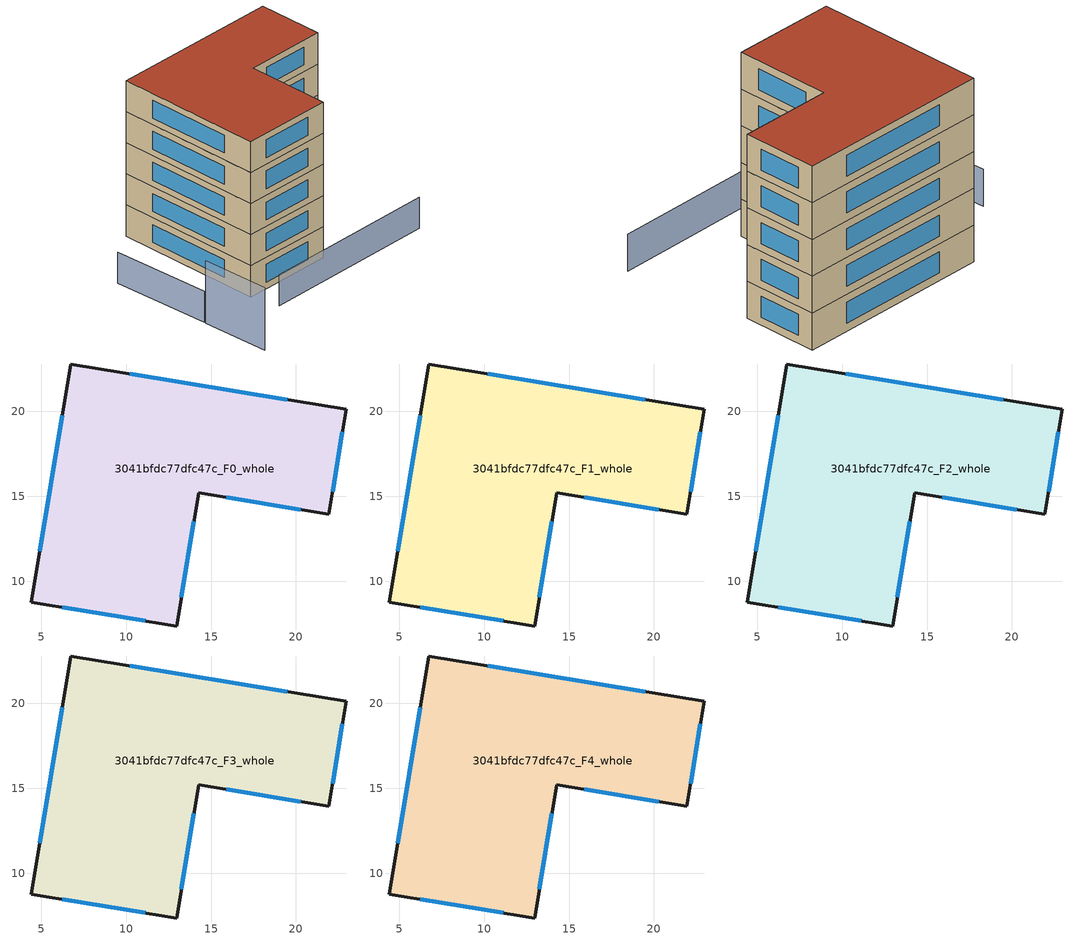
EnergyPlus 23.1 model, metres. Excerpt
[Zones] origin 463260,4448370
3041bfdc77dfc47c_F0_whole
 floor ground (EU_floor_Construction): 22.96,20.12 21.93,13.95 14.27,15.21 12.97,7.36 4.41,8.76 6.73,22.79 z0
 wall outside (EU_wall_Construction): 21.93,13.95 22.96,20.12 6.73,22.79 4.41,8.76 12.97,7.36 14.27,15.21 21.93,13.95 z0:3
 window (EU_Window_Construction): 22.15,15.27 22.74,18.8 / 15.91,14.94 20.29,14.21 / 13.24,9.04 13.99,13.52 / 6.24,8.46 11.13,7.66 / 6.23,19.78 4.91,11.77 / 19.48,20.7 10.21,22.22 z0.64:2.36
3041bfdc77dfc47c_F1_whole
 floor to 3041bfdc77dfc47c_F0_whole (EU_floor_Construction): 22.96,20.12 21.93,13.95 14.26,15.21 12.96,7.36 4.41,8.76 6.73,22.79 z3
 wall outside (EU_wall_Construction): 21.93,13.95 22.96,20.12 6.73,22.79 4.41,8.76 12.97,7.36 14.27,15.21 21.93,13.95 z3:6
 window (EU_Window_Construction): 22.15,15.27 22.74,18.8 / 15.91,14.94 20.29,14.21 / 13.24,9.04 13.99,13.52 / 6.24,8.46 11.13,7.66 / 6.23,19.78 4.91,11.77 / 19.48,20.7 10.21,22.22 z3.64:5.36
3041bfdc77dfc47c_F2_whole
 floor to 3041bfdc77dfc47c_F1_whole (EU_floor_Construction): 22.96,20.12 21.93,13.95 14.26,15.21 12.96,7.36 4.41,8.76 6.73,22.79 z6
 wall outside (EU_wall_Construction): 21.93,13.95 22.96,20.12 6.73,22.79 4.41,8.76 12.97,7.36 14.27,15.21 21.93,13.95 z6:9
 window (EU_Window_Construction): 22.15,15.27 22.74,18.8 / 15.91,14.94 20.29,14.21 / 13.24,9.04 13.99,13.52 / 6.24,8.46 11.13,7.66 / 6.23,19.78 4.91,11.77 / 19.48,20.7 10.21,22.22 z6.64:8.36
3041bfdc77dfc47c_F3_whole
 floor to 3041bfdc77dfc47c_F2_whole (EU_floor_Construction): 22.96,20.12 21.93,13.95 14.26,15.21 12.96,7.36 4.41,8.76 6.73,22.79 z9
 wall outside (EU_wall_Construction): 21.93,13.95 22.96,20.12 6.73,22.79 4.41,8.76 12.97,7.36 14.27,15.21 21.93,13.95 z9:12
 window (EU_Window_Construction): 22.15,15.27 22.74,18.8 / 15.91,14.94 20.29,14.21 / 13.24,9.04 13.99,13.52 / 6.24,8.46 11.13,7.66 / 6.23,19.78 4.91,11.77 / 19.48,20.7 10.21,22.22 z9.64:11.36
3041bfdc77dfc47c_F4_whole
 floor to 3041bfdc77dfc47c_F3_whole (EU_floor_Construction): 22.96,20.12 21.93,13.95 14.26,15.21 12.96,7.36 4.41,8.76 6.73,22.79 z12
 wall outside (EU_wall_Construction): 21.93,13.95 22.96,20.12 6.73,22.79 4.41,8.76 12.97,7.36 14.27,15.21 21.93,13.95 z12:15
 window (EU_Window_Construction): 22.15,15.27 22.74,18.8 / 15.91,14.94 20.29,14.21 / 13.24,9.04 13.99,13.52 / 6.24,8.46 11.13,7.66 / 6.23,19.78 4.91,11.77 / 19.48,20.7 10.21,22.22 z12.64:14.36
 roof outside (EU_roof_Construction): 21.93,13.95 22.96,20.12 6.73,22.79 4.41,8.76 12.97,7.36 14.27,15.21 z15
shading: 4.55,6.05 21.33,3.43 / 0.1,19.11 -1.11,9.68 z0:3; -1.14,9.53 -1.98,3.07 z0:6
[Building]
EU S2 Campaign: North Axis=0; Terrain=City; Solar Distribution=FullExterior
[Site:Location]
Yerevan-Zvartnots.Intl.AP: Latitude=40.15; Longitude=44.383; Time Zone=4; Elevation=854
[SizingPeriod:WeatherFileDays]
AnnualSizingPeriod: Begin Month=1; Begin Day of Month=1; End Month=12; End Day of Month=31; Day of Week for Start Day=Monday; Use Weather File Daylight Saving Period=No; Use Weather File Rain and Snow Indicators=No
[MATERIAL]
EU_InternalMass_Material: Roughness=MediumRough; Thickness=0.1; Conductivity=1; Density=1800; Specific Heat=900; Thermal Absorptance=0.9; Solar Absorptance=0.7; Visible Absorptance=0.7
[MATERIAL:NOMASS] Roughness=MediumRough; Thermal Absorptance=0.9; Solar Absorptance=0.7; Visible Absorptance=0.7
Name | Thermal Resistance
EU_wall_NoMass | 1.05043
EU_roof_NoMass | 1.45357
EU_floor_NoMass | 0.478065
[WINDOWMATERIAL:SIMPLEGLAZINGSYSTEM]
EU_Window_SimpleGlazing: UFactor=2.5566; Solar Heat Gain Coefficient=0.75; Visible Transmittance=0.75
[CONSTRUCTION]
EU_wall_Construction: EU_wall_NoMass
EU_roof_Construction: EU_roof_NoMass
EU_floor_Construction: EU_floor_NoMass
EU_Window_Construction: EU_Window_SimpleGlazing
EU_InternalMass_Construction: EU_InternalMass_Material
[ZONE] Type=1; Multiplier=1; Ceiling Height=autocalculate; Volume=516.018; Floor Area=autocalculate; Part of Total Floor Area=Yes
3041bfdc77dfc47c_F0_whole; 3041bfdc77dfc47c_F1_whole; 3041bfdc77dfc47c_F2_whole; 3041bfdc77dfc47c_F3_whole; 3041bfdc77dfc47c_F4_whole
[INTERNALMASS] Construction=EU_InternalMass_Construction; Surface Area=172.006
Name | Zone or ZoneList
3041bfdc77dfc47c_F0_whole_EU_InternalMass | 3041bfdc77dfc47c_F0_whole
3041bfdc77dfc47c_F1_whole_EU_InternalMass | 3041bfdc77dfc47c_F1_whole
3041bfdc77dfc47c_F2_whole_EU_InternalMass | 3041bfdc77dfc47c_F2_whole
3041bfdc77dfc47c_F3_whole_EU_InternalMass | 3041bfdc77dfc47c_F3_whole
3041bfdc77dfc47c_F4_whole_EU_InternalMass | 3041bfdc77dfc47c_F4_whole
[OTHEREQUIPMENT] Fuel Type=Electricity; Design Level Calculation Method=Watts/Area; Power per Zone Floor Area=1; Fraction Latent=0; Fraction Radiant=0; Fraction Lost=0; Carbon Dioxide Generation Rate=0; EndUse Subcategory=EU_Step8_InternalGains
Name | Zone or ZoneList or Space or SpaceList | Schedule
EU_Step8_InternalGain_3041bfdc77dfc47c_F0_whole_f000 | 3041bfdc77dfc47c_F0_whole | EU_Step8_GainSchedule_3041bfdc77dfc47c_F0_whole_f000
EU_Step8_InternalGain_3041bfdc77dfc47c_F1_whole_f000 | 3041bfdc77dfc47c_F1_whole | EU_Step8_GainSchedule_3041bfdc77dfc47c_F1_whole_f000
EU_Step8_InternalGain_3041bfdc77dfc47c_F2_whole_f000 | 3041bfdc77dfc47c_F2_whole | EU_Step8_GainSchedule_3041bfdc77dfc47c_F2_whole_f000
EU_Step8_InternalGain_3041bfdc77dfc47c_F3_whole_f000 | 3041bfdc77dfc47c_F3_whole | EU_Step8_GainSchedule_3041bfdc77dfc47c_F3_whole_f000
EU_Step8_InternalGain_3041bfdc77dfc47c_F4_whole_f000 | 3041bfdc77dfc47c_F4_whole | EU_Step8_GainSchedule_3041bfdc77dfc47c_F4_whole_f000
[ZONEVENTILATION:DESIGNFLOWRATE] Schedule=EU_AlwaysOn; Design Flow Rate Calculation Method=AirChanges/Hour; Air Changes per Hour=0.557805; Ventilation Type=Natural; Fan Pressure Rise=0; Fan Total Efficiency=1; Constant Term Coefficient=1; Temperature Term Coefficient=0; Velocity Term Coefficient=0; Velocity Squared Term Coefficient=0; Minimum Indoor Temperature=-100; Maximum Indoor Temperature=100; Delta Temperature=-100; Minimum Outdoor Temperature=-100; Maximum Outdoor Temperature=100; Maximum Wind Speed=40
Name | Zone or ZoneList or Space or SpaceList
EU_ConstantAir_3041bfdc77dfc47c_F0_whole | 3041bfdc77dfc47c_F0_whole
EU_ConstantAir_3041bfdc77dfc47c_F1_whole | 3041bfdc77dfc47c_F1_whole
EU_ConstantAir_3041bfdc77dfc47c_F2_whole | 3041bfdc77dfc47c_F2_whole
EU_ConstantAir_3041bfdc77dfc47c_F3_whole | 3041bfdc77dfc47c_F3_whole
EU_ConstantAir_3041bfdc77dfc47c_F4_whole | 3041bfdc77dfc47c_F4_whole
[HVACTEMPLATE:THERMOSTAT] Constant Heating Setpoint=20; Constant Cooling Setpoint=50
EU_HeatOnly_3041bfdc77dfc47c_F0_whole; EU_HeatOnly_3041bfdc77dfc47c_F1_whole; EU_HeatOnly_3041bfdc77dfc47c_F2_whole; EU_HeatOnly_3041bfdc77dfc47c_F3_whole; EU_HeatOnly_3041bfdc77dfc47c_F4_whole
[HVACTEMPLATE:ZONE:IDEALLOADSAIRSYSTEM] System Availability Schedule=EU_AlwaysOn; Maximum Heating Supply Air Temperature=50; Minimum Cooling Supply Air Temperature=13; Maximum Heating Supply Air Humidity Ratio=0.0156; Minimum Cooling Supply Air Humidity Ratio=0.0077; Heating Limit=NoLimit; Cooling Limit=NoLimit; Heating Availability Schedule=EU_AlwaysOn; Cooling Availability Schedule=EU_CoolingOff; Dehumidification Control Type=ConstantSensibleHeatRatio; Cooling Sensible Heat Ratio=0.7; Dehumidification Setpoint=60; Humidification Control Type=None; Humidification Setpoint=30; Outdoor Air Method=None; Outdoor Air Flow Rate per Person=0.00944; Outdoor Air Flow Rate per Zone Floor Area=0; Outdoor Air Flow Rate per Zone=0; Demand Controlled Ventilation Type=None; Outdoor Air Economizer Type=NoEconomizer; Heat Recovery Type=None; Sensible Heat Recovery Effectiveness=0.7; Latent Heat Recovery Effectiveness=0.65
Name | Template Thermostat
3041bfdc77dfc47c_F0_whole | EU_HeatOnly_3041bfdc77dfc47c_F0_whole
3041bfdc77dfc47c_F1_whole | EU_HeatOnly_3041bfdc77dfc47c_F1_whole
3041bfdc77dfc47c_F2_whole | EU_HeatOnly_3041bfdc77dfc47c_F2_whole
3041bfdc77dfc47c_F3_whole | EU_HeatOnly_3041bfdc77dfc47c_F3_whole
3041bfdc77dfc47c_F4_whole | EU_HeatOnly_3041bfdc77dfc47c_F4_whole
[SIZING:ZONE] Zone Cooling Design Supply Air Temperature Input Method=SupplyAirTemperature; Zone Cooling Design Supply Air Temperature=13; Zone Heating Design Supply Air Temperature Input Method=SupplyAirTemperature; Zone Heating Design Supply Air Temperature=50; Zone Cooling Design Supply Air Humidity Ratio=0.008; Zone Heating Design Supply Air Humidity Ratio=0.008; Cooling Design Air Flow Method=DesignDay; Cooling Design Air Flow Rate=0; Cooling Minimum Air Flow per Zone Floor Area=0.000762; Cooling Minimum Air Flow=0; Cooling Minimum Air Flow Fraction=0.2; Heating Design Air Flow Method=DesignDay; Heating Design Air Flow Rate=0; Heating Maximum Air Flow per Zone Floor Area=0.002032; Heating Maximum Air Flow=0.141576; Heating Maximum Air Flow Fraction=0.3; Account for Dedicated Outdoor Air System=No; Dedicated Outdoor Air System Control Strategy=NeutralSupplyAir; Dedicated Outdoor Air Low Setpoint Temperature for Design=autosize; Dedicated Outdoor Air High Setpoint Temperature for Design=autosize; Zone Load Sizing Method=Sensible Load Only No Latent Load; Zone Latent Cooling Design Supply Air Humidity Ratio Input Method=HumidityRatioDifference; Zone Cooling Design Supply Air Humidity Ratio Difference=0.005; Zone Latent Heating Design Supply Air Humidity Ratio Input Method=HumidityRatioDifference; Zone Humidification Design Supply Air Humidity Ratio Difference=0.005
3041bfdc77dfc47c_F0_whole; 3041bfdc77dfc47c_F1_whole; 3041bfdc77dfc47c_F2_whole; 3041bfdc77dfc47c_F3_whole; 3041bfdc77dfc47c_F4_whole
[SCHEDULE:CONSTANT]
Name | Hourly Value
EU_AlwaysOn | 1
EU_CoolingOff | 0
[SCHEDULE:FILE] Column Number=1; Rows to Skip at Top=0; Number of Hours of Data=8760; Column Separator=Comma; Interpolate to Timestep=No; Minutes per Item=60; Adjust Schedule for Daylight Savings=Yes
Name | File
EU_Step8_GainSchedule_3041bfdc77dfc47c_F0_whole_f000 | ../../schedules/3041bfdc77dfc47c/3041bfdc77dfc47c_F0_whole_f000_gain.csv
EU_Step8_GainSchedule_3041bfdc77dfc47c_F1_whole_f000 | ../../schedules/3041bfdc77dfc47c/3041bfdc77dfc47c_F1_whole_f000_gain.csv
EU_Step8_GainSchedule_3041bfdc77dfc47c_F2_whole_f000 | ../../schedules/3041bfdc77dfc47c/3041bfdc77dfc47c_F2_whole_f000_gain.csv
EU_Step8_GainSchedule_3041bfdc77dfc47c_F3_whole_f000 | ../../schedules/3041bfdc77dfc47c/3041bfdc77dfc47c_F3_whole_f000_gain.csv
EU_Step8_GainSchedule_3041bfdc77dfc47c_F4_whole_f000 | ../../schedules/3041bfdc77dfc47c/3041bfdc77dfc47c_F4_whole_f000_gain.csv
